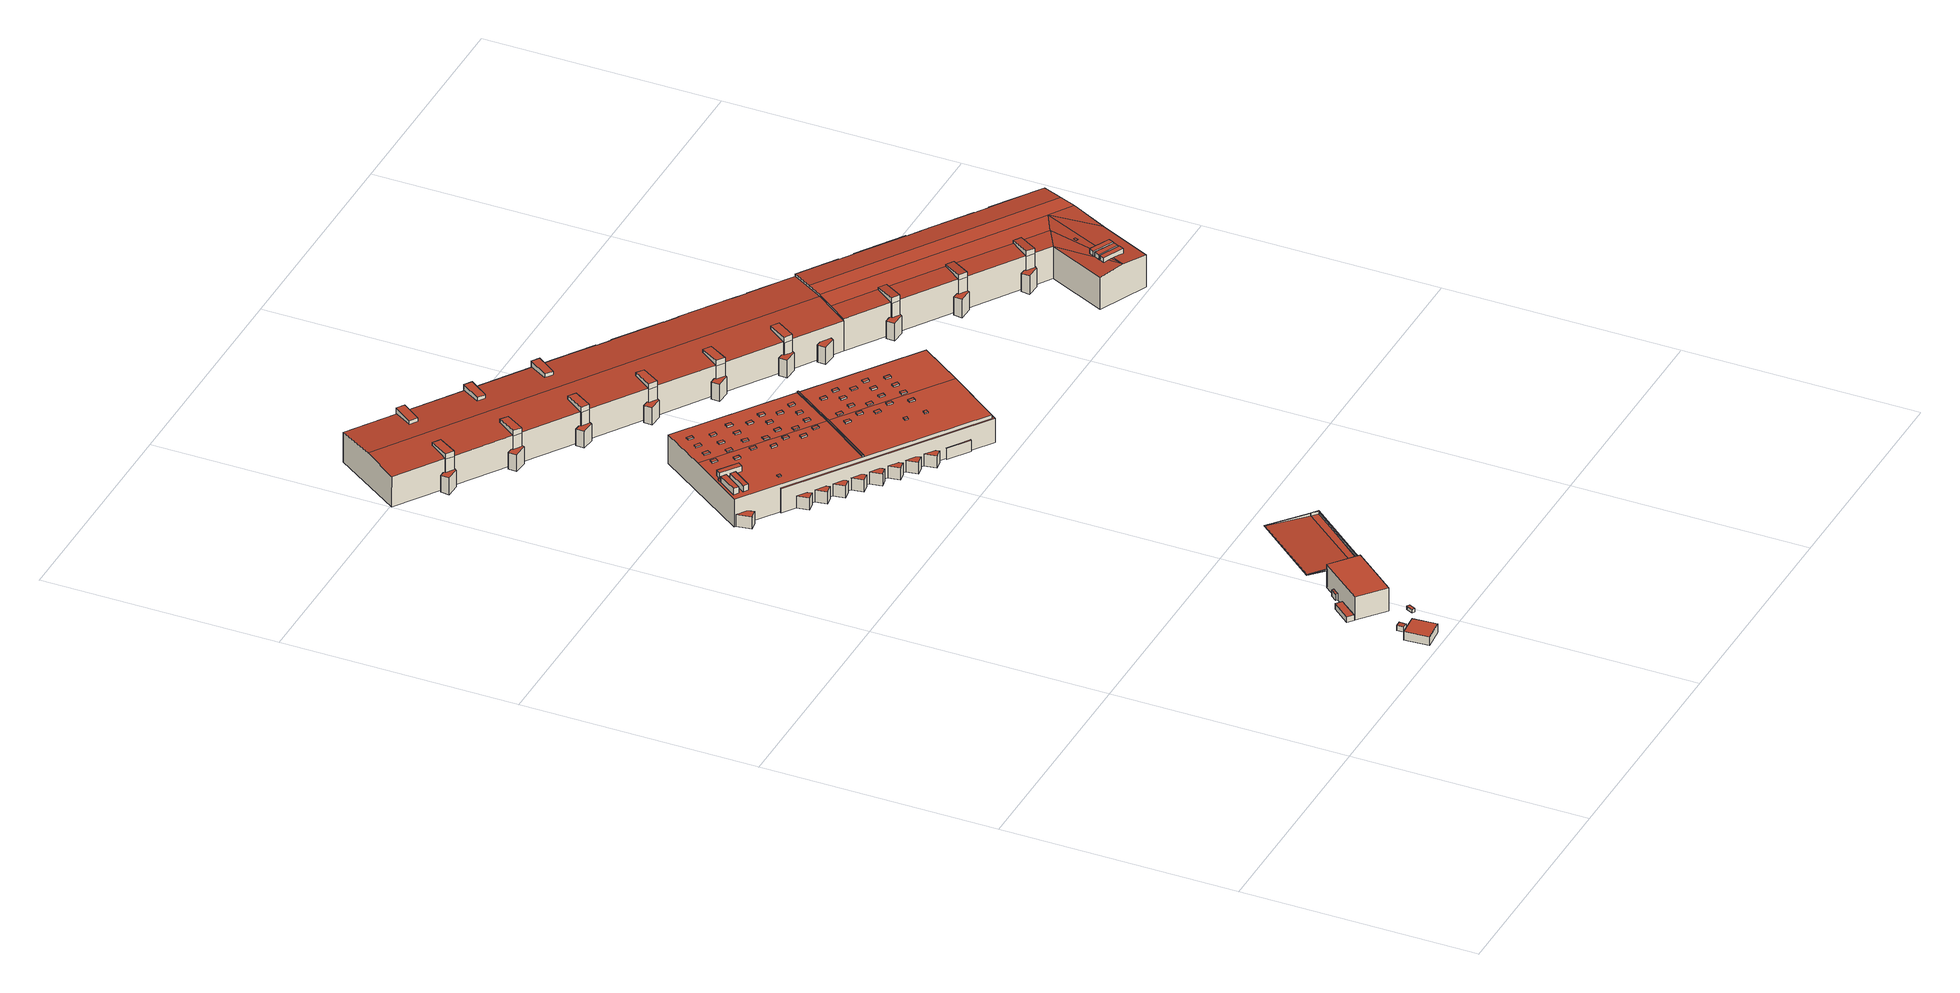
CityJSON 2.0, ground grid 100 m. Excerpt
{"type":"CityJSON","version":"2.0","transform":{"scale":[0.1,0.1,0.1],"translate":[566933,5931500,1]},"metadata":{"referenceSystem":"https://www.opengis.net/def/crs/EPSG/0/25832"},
"CityObjects":{
"building1":{"type":"Building","attributes":{"Grundfläche 2D":"96.240736","Grundhöhe NN":"7.391"},"geometry":[{"type":"Solid","lod":"3","boundaries":[[[[0,1,2,3]],[[4,5,3,2]],[[5,6,0,3]],[[6,7,1,0]],[[7,4,2,1]],[[7,6,5,4]]]],"semantics":{"surfaces":[{"type":"RoofSurface"},{"type":"WallSurface"},{"type":"GroundSurface"}],"values":[[0,1,1,1,1,2]]}}]},
"building2":{"type":"Building","attributes":{"Grundfläche 2D":"7.762665","Grundhöhe NN":"7.514"},"geometry":[{"type":"Solid","lod":"3","boundaries":[[[[8,9,10,11,12,13]],[[14,15,11,10]],[[15,16,12,11]],[[16,17,13,12]],[[17,18,8,13]],[[18,19,9,8]],[[19,14,10,9]],[[15,14,19,18,17,16]]]],"semantics":{"surfaces":[{"type":"RoofSurface"},{"type":"WallSurface"},{"type":"GroundSurface"}],"values":[[0,1,1,1,1,1,1,2]]}}]},
"building3":{"type":"Building","attributes":{"Grundfläche 2D":"30.124566","Grundhöhe NN":"7.376"},"geometry":[{"type":"Solid","lod":"3","boundaries":[[[[20,21,22,23]],[[24,25,23,22]],[[25,26,20,23]],[[26,27,21,20]],[[27,24,22,21]],[[27,26,25,24]]]],"semantics":{"surfaces":[{"type":"RoofSurface"},{"type":"WallSurface"},{"type":"GroundSurface"}],"values":[[0,1,1,1,1,2]]}}]},
"building4":{"type":"Building","attributes":{"Grundfläche 2D":"4.370050","Grundhöhe NN":"7.799"},"geometry":[{"type":"Solid","lod":"3","boundaries":[[[[28,29,30,31]],[[32,33,31,30]],[[33,34,28,31]],[[34,35,29,28]],[[35,32,30,29]],[[35,34,33,32]]]],"semantics":{"surfaces":[{"type":"RoofSurface"},{"type":"WallSurface"},{"type":"GroundSurface"}],"values":[[0,1,1,1,1,2]]}}]},
"building5":{"type":"Building","attributes":{"Grundfläche 2D":"348.920248","Grundhöhe NN":"7.376"},"geometry":[{"type":"Solid","lod":"3","boundaries":[[[[36,37,38,39]],[[40,41,42,43]],[[44,45,46,47]],[[39,38,48,49]],[[46,50,51,36,39,49,52,47]],[[37,36,51,53]],[[42,54,48,38,37,53,55,43]],[[40,43,55,56]],[[41,40,56,57]],[[42,41,57,54]],[[44,47,52,58]],[[45,44,58,59]],[[46,45,59,50]],[[58,52,49,48,54,57,56,55,53,51,50,59]]]],"semantics":{"surfaces":[{"type":"RoofSurface"},{"type":"WallSurface"},{"type":"GroundSurface"}],"values":[[0,0,0,1,1,1,1,1,1,1,1,1,1,2]]}}]},
"building6":{"type":"Building","attributes":{"Grundfläche 2D":"852.285085","Grundhöhe NN":"14.245"},"children":["building6-1"],"geometry":[{"type":"Solid","lod":"3","boundaries":[[[[60,61,62,63,64,65,66,67,68,69,70,71,72,73]],[[74,75,76,77,78,79,69]],[[80,81,82,79,78,83]],[[80,83,84]],[[85,84,83]],[[86,84,85]],[[87,88,66,65]],[[66,88,89,68,67]],[[79,70,69]],[[71,70,79,82]],[[72,71,82,81]],[[81,80,73,72]],[[80,84,60,73]],[[84,86,61,60]],[[85,83,62,61,86]],[[63,62,83,90]],[[90,91,64,63]],[[91,87,65,64]],[[92,75,74,69,68,93,94]],[[76,75,92,95]],[[77,76,95,96]],[[97,98,90,83,78,77,96,99]],[[91,90,98,100]],[[87,91,100,101]],[[88,87,101,102]],[[103,93,68,89,88,102]],[[96,95,92,94,93,103,99]],[[97,99,103,102]],[[100,98,97,102,101]]]],"semantics":{"surfaces":[{"type":"RoofSurface"},{"type":"WallSurface"},{"type":"GroundSurface"}],"values":[[0,0,0,0,0,0,1,1,1,1,1,1,1,1,1,1,1,1,1,1,1,1,1,1,1,1,2,2,2]]}}]},
"building6-1":{"type":"BuildingInstallation","parents":["building6"],"geometry":[{"type":"MultiSurface","lod":"3","boundaries":[[[75,104,105,74]],[[105,77,74]],[[75,76,104]],[[105,104,76,77]]],"semantics":{"surfaces":[{"type":"RoofSurface"},{"type":"WallSurface"}],"values":[0,1,1,1]}}]},
"building7":{"type":"Building","attributes":{"Grundfläche 2D":"18.904250","Grundhöhe NN":"5.464"},"geometry":[{"type":"Solid","lod":"3","boundaries":[[[[106,107,108,109]],[[110,111,109,108]],[[111,112,106,109]],[[112,113,107,106]],[[113,110,108,107]],[[113,112,111,110]]]],"semantics":{"surfaces":[{"type":"RoofSurface"},{"type":"WallSurface"},{"type":"GroundSurface"}],"values":[[0,1,1,1,1,2]]}}]},
"building8":{"type":"Building","attributes":{"Grundfläche 2D":"5880.652072","Grundhöhe NN":"5.464"},"children":["building8-1","building8-2","building8-3","building8-4","building8-5","building8-6","building8-7","building8-8","building8-9","building8-10","building8-11","building8-12","building8-13","building8-14","building8-15","building8-16","building8-17","building8-18","building8-19","building8-20","building8-21","building8-22","building8-23","building8-24","building8-25","building8-26","building8-27","building8-28","building8-29","building8-30","building8-31","building8-32","building8-33","building8-34","building8-35","building8-36","building8-37","building8-38","building8-39","building8-40","building8-41","building8-42","building8-43","building8-44","building8-45","building8-46","building8-47","building8-48"],"geometry":[{"type":"Solid","lod":"3","boundaries":[[[[114,115,116,117]],[[118,119,120,114,117,121]],[[122,123,124,125]],[[126,127,128,129]],[[130,131,132,133,134,135,136,137]],[[131,138,139,136,135,140,141,132],[142,143,144,145],[146,147,148,149],[150,151,152,153]],[[154,155,156,157]],[[158,159,160,161,162,163]],[[164,165,166,167]],[[168,169,170,171]],[[172,173,174,175]],[[176,177,178,179]],[[180,181,182,183]],[[184,185,186,187]],[[188,189,190,191]],[[192,193,194,195]],[[196,197,198,199]],[[200,201,202,203]],[[204,205,206,207]],[[208,209,210,211]],[[212,213,214,215]],[[216,217,218,219]],[[117,116,133,132,141,118,121]],[[141,140,119,118]],[[134,115,114,120,119,140,135]],[[134,133,116,115]],[[125,124,153,152]],[[152,151,122,125]],[[123,122,151,150]],[[150,153,124,123]],[[149,148,129,128]],[[126,129,148,147]],[[127,126,147,146]],[[146,149,128,127]],[[157,156,144,143]],[[154,157,143,142]],[[155,154,142,145]],[[156,155,145,144]],[[161,160,220,221]],[[222,177,176,223,224,205,204,225,226,197,196,227,228,201,200,229,230,214,213,231,232,166,165,233,234,190,189,235,236,210,209,237,238,170,169,239,240,162,161,221]],[[174,173,241,242,186,185,243,244,182,181,245,246,218,217,247,248,163,162,240,249]],[[158,163,248,250]],[[167,166,232,251]],[[164,167,251,252]],[[165,164,252,233]],[[253,171,170,238]],[[168,171,253,254]],[[169,168,254,239]],[[175,174,249,255]],[[172,175,255,256]],[[173,172,256,241]],[[179,178,257,258]],[[176,179,258,223]],[[178,177,222,257]],[[183,182,244,259]],[[180,183,259,260]],[[181,180,260,245]],[[261,187,186,242]],[[184,187,261,262]],[[262,243,185,184]],[[234,263,191,190]],[[188,191,263,264]],[[189,188,264,235]],[[195,194,265,266]],[[193,192,267,268]],[[194,193,268,265]],[[199,198,269,270]],[[196,199,270,227]],[[198,197,226,269]],[[203,202,271,272]],[[200,203,272,229]],[[228,271,202,201]],[[207,206,273,274]],[[274,225,204,207]],[[224,273,206,205]],[[275,211,210,236]],[[208,211,275,276]],[[209,208,276,237]],[[138,131,130,277,278]],[[192,195,266,220,160,159,139,138,278,267]],[[279,137,136,139,159,158,250]],[[130,137,279,277]],[[280,215,214,230]],[[212,215,280,281]],[[281,231,213,212]],[[246,282,219,218]],[[216,219,282,283]],[[217,216,283,247]],[[245,260,259,244,243,262,261,242,241,256,255,249,240,239,254,253,238,237,276,275,236,235,264,263,234,233,252,251,232,231,281,280,230,229,272,271,228,227,270,269,226,225,274,273,224,223,258,257,222,221,220,266,265,268,267,278,277,279,250,248,247,283,282,246]]]],"semantics":{"surfaces":[{"type":"RoofSurface"},{"type":"WallSurface"},{"type":"GroundSurface"}],"values":[[0,0,0,0,0,0,0,0,0,0,0,0,0,0,0,0,0,0,0,0,0,0,1,1,1,1,1,1,1,1,1,1,1,1,1,1,1,1,1,1,1,1,1,1,1,1,1,1,1,1,1,1,1,1,1,1,1,1,1,1,1,1,1,1,1,1,1,1,1,1,1,1,1,1,1,1,1,1,1,1,1,1,1,1,1,1,1,1,2]]}}]},
"building8-1":{"type":"BuildingInstallation","parents":["building8"],"geometry":[{"type":"MultiSurface","lod":"3","boundaries":[[[284,285,286,287]],[[287,286,288,289]],[[284,287,289,290]],[[285,284,290,291]],[[286,285,291,288]]],"semantics":{"surfaces":[{"type":"RoofSurface"},{"type":"WallSurface"}],"values":[0,1,1,1,1]}}]},
"building8-2":{"type":"BuildingInstallation","parents":["building8"],"geometry":[{"type":"MultiSurface","lod":"3","boundaries":[[[292,293,294,295]],[[296,297,295,294]],[[297,298,292,295]],[[293,292,298,299]],[[294,293,299,296]]],"semantics":{"surfaces":[{"type":"RoofSurface"},{"type":"WallSurface"}],"values":[0,1,1,1,1]}}]},
"building8-3":{"type":"BuildingInstallation","parents":["building8"],"geometry":[{"type":"MultiSurface","lod":"3","boundaries":[[[300,301,302,303]],[[303,302,304,305]],[[300,303,305,306]],[[301,300,306,307]],[[302,301,307,304]]],"semantics":{"surfaces":[{"type":"RoofSurface"},{"type":"WallSurface"}],"values":[0,1,1,1,1]}}]},
"building8-4":{"type":"BuildingInstallation","parents":["building8"],"geometry":[{"type":"MultiSurface","lod":"3","boundaries":[[[308,309,310,311]],[[312,313,311,310]],[[308,311,313,314]],[[314,315,309,308]],[[310,309,315,312]]],"semantics":{"surfaces":[{"type":"RoofSurface"},{"type":"WallSurface"}],"values":[0,1,1,1,1]}}]},
"building8-5":{"type":"BuildingInstallation","parents":["building8"],"geometry":[{"type":"MultiSurface","lod":"3","boundaries":[[[316,317,318,319]],[[319,318,320,321]],[[316,319,321,322]],[[317,316,322,323]],[[318,317,323,320]]],"semantics":{"surfaces":[{"type":"RoofSurface"},{"type":"WallSurface"}],"values":[0,1,1,1,1]}}]},
"building8-6":{"type":"BuildingInstallation","parents":["building8"],"geometry":[{"type":"MultiSurface","lod":"3","boundaries":[[[324,325,326,327]],[[327,326,328,329]],[[324,327,329,330]],[[325,324,330,331]],[[326,325,331,328]]],"semantics":{"surfaces":[{"type":"RoofSurface"},{"type":"WallSurface"}],"values":[0,1,1,1,1]}}]},
"building8-7":{"type":"BuildingInstallation","parents":["building8"],"geometry":[{"type":"MultiSurface","lod":"3","boundaries":[[[332,333,334,335]],[[335,334,336,337]],[[332,335,337,338]],[[333,332,338,339]],[[334,333,339,336]]],"semantics":{"surfaces":[{"type":"RoofSurface"},{"type":"WallSurface"}],"values":[0,1,1,1,1]}}]},
"building8-8":{"type":"BuildingInstallation","parents":["building8"],"geometry":[{"type":"MultiSurface","lod":"3","boundaries":[[[340,341,342,343]],[[343,342,344,345]],[[340,343,345,346]],[[341,340,346,347]],[[342,341,347,344]]],"semantics":{"surfaces":[{"type":"RoofSurface"},{"type":"WallSurface"}],"values":[0,1,1,1,1]}}]},
"building8-9":{"type":"BuildingInstallation","parents":["building8"],"geometry":[{"type":"MultiSurface","lod":"3","boundaries":[[[348,349,350,351]],[[351,350,352,353]],[[348,351,353,354]],[[349,348,354,355]],[[350,349,355,352]]],"semantics":{"surfaces":[{"type":"RoofSurface"},{"type":"WallSurface"}],"values":[0,1,1,1,1]}}]},
"building8-10":{"type":"BuildingInstallation","parents":["building8"],"geometry":[{"type":"MultiSurface","lod":"3","boundaries":[[[356,357,358,359]],[[359,358,360,361]],[[361,362,356,359]],[[357,356,362,363]],[[363,360,358,357]]],"semantics":{"surfaces":[{"type":"RoofSurface"},{"type":"WallSurface"}],"values":[0,1,1,1,1]}}]},
"building8-11":{"type":"BuildingInstallation","parents":["building8"],"geometry":[{"type":"MultiSurface","lod":"3","boundaries":[[[364,365,366,367]],[[367,366,368,369]],[[364,367,369,370]],[[365,364,370,371]],[[366,365,371,368]]],"semantics":{"surfaces":[{"type":"RoofSurface"},{"type":"WallSurface"}],"values":[0,1,1,1,1]}}]},
"building8-12":{"type":"BuildingInstallation","parents":["building8"],"geometry":[{"type":"MultiSurface","lod":"3","boundaries":[[[372,373,374,375]],[[375,374,376,377]],[[372,375,377,378]],[[373,372,378,379]],[[374,373,379,376]]],"semantics":{"surfaces":[{"type":"RoofSurface"},{"type":"WallSurface"}],"values":[0,1,1,1,1]}}]},
"building8-13":{"type":"BuildingInstallation","parents":["building8"],"geometry":[{"type":"MultiSurface","lod":"3","boundaries":[[[380,381,382,383]],[[384,385,383,382]],[[383,385,386,380]],[[386,387,381,380]],[[382,381,387,384]]],"semantics":{"surfaces":[{"type":"RoofSurface"},{"type":"WallSurface"}],"values":[0,1,1,1,1]}}]},
"building8-14":{"type":"BuildingInstallation","parents":["building8"],"geometry":[{"type":"MultiSurface","lod":"3","boundaries":[[[388,389,390,391]],[[391,390,392,393]],[[388,391,393,394]],[[389,388,394,395]],[[390,389,395,392]]],"semantics":{"surfaces":[{"type":"RoofSurface"},{"type":"WallSurface"}],"values":[0,1,1,1,1]}}]},
"building8-15":{"type":"BuildingInstallation","parents":["building8"],"geometry":[{"type":"MultiSurface","lod":"3","boundaries":[[[396,397,398,399]],[[399,398,400,401]],[[396,399,401,402]],[[397,396,402,403]],[[398,397,403,400]]],"semantics":{"surfaces":[{"type":"RoofSurface"},{"type":"WallSurface"}],"values":[0,1,1,1,1]}}]},
"building8-16":{"type":"BuildingInstallation","parents":["building8"],"geometry":[{"type":"MultiSurface","lod":"3","boundaries":[[[404,405,406,407]],[[407,406,408,409]],[[404,407,409,410]],[[405,404,410,411]],[[406,405,411,408]]],"semantics":{"surfaces":[{"type":"RoofSurface"},{"type":"WallSurface"}],"values":[0,1,1,1,1]}}]},
"building8-17":{"type":"BuildingInstallation","parents":["building8"],"geometry":[{"type":"MultiSurface","lod":"3","boundaries":[[[412,413,414,415]],[[415,414,416,417]],[[412,415,417,418]],[[413,412,418,419]],[[414,413,419,416]]],"semantics":{"surfaces":[{"type":"RoofSurface"},{"type":"WallSurface"}],"values":[0,1,1,1,1]}}]},
"building8-18":{"type":"BuildingInstallation","parents":["building8"],"geometry":[{"type":"MultiSurface","lod":"3","boundaries":[[[420,421,422,423]],[[423,422,424,425]],[[420,423,425,426]],[[421,420,426,427]],[[422,421,427,424]]],"semantics":{"surfaces":[{"type":"RoofSurface"},{"type":"WallSurface"}],"values":[0,1,1,1,1]}}]},
"building8-19":{"type":"BuildingInstallation","parents":["building8"],"geometry":[{"type":"MultiSurface","lod":"3","boundaries":[[[428,429,430,431]],[[431,430,432,433]],[[428,431,433,434]],[[429,428,434,435]],[[430,429,435,432]]],"semantics":{"surfaces":[{"type":"RoofSurface"},{"type":"WallSurface"}],"values":[0,1,1,1,1]}}]},
"building8-20":{"type":"BuildingInstallation","parents":["building8"],"geometry":[{"type":"MultiSurface","lod":"3","boundaries":[[[436,437,438,439]],[[439,438,440,441]],[[436,439,441,442]],[[437,436,442,443]],[[438,437,443,440]]],"semantics":{"surfaces":[{"type":"RoofSurface"},{"type":"WallSurface"}],"values":[0,1,1,1,1]}}]},
"building8-21":{"type":"BuildingInstallation","parents":["building8"],"geometry":[{"type":"MultiSurface","lod":"3","boundaries":[[[444,445,446,447]],[[447,446,448,449]],[[444,447,449,450]],[[445,444,450,451]],[[446,445,451,448]]],"semantics":{"surfaces":[{"type":"RoofSurface"},{"type":"WallSurface"}],"values":[0,1,1,1,1]}}]},
"building8-22":{"type":"BuildingInstallation","parents":["building8"],"geometry":[{"type":"MultiSurface","lod":"3","boundaries":[[[452,453,454,455]],[[455,454,456,457]],[[452,455,457,458]],[[453,452,458,459]],[[454,453,459,456]]],"semantics":{"surfaces":[{"type":"RoofSurface"},{"type":"WallSurface"}],"values":[0,1,1,1,1]}}]},
"building8-23":{"type":"BuildingInstallation","parents":["building8"],"geometry":[{"type":"MultiSurface","lod":"3","boundaries":[[[460,461,462,463]],[[463,462,464,465]],[[460,463,465,466]],[[461,460,466,467]],[[462,461,467,464]]],"semantics":{"surfaces":[{"type":"RoofSurface"},{"type":"WallSurface"}],"values":[0,1,1,1,1]}}]},
"building8-24":{"type":"BuildingInstallation","parents":["building8"],"geometry":[{"type":"MultiSurface","lod":"3","boundaries":[[[468,469,470,471]],[[471,470,472,473]],[[468,471,473,474]],[[469,468,474,475]],[[470,469,475,472]]],"semantics":{"surfaces":[{"type":"RoofSurface"},{"type":"WallSurface"}],"values":[0,1,1,1,1]}}]},
"building8-25":{"type":"BuildingInstallation","parents":["building8"],"geometry":[{"type":"MultiSurface","lod":"3","boundaries":[[[476,477,478,479]],[[479,478,480,481]],[[476,479,481,482]],[[477,476,482,483]],[[478,477,483,480]]],"semantics":{"surfaces":[{"type":"RoofSurface"},{"type":"WallSurface"}],"values":[0,1,1,1,1]}}]},
"building8-26":{"type":"BuildingInstallation","parents":["building8"],"geometry":[{"type":"MultiSurface","lod":"3","boundaries":[[[484,485,486,487]],[[488,489,487,486]],[[484,487,489,490]],[[490,491,485,484]],[[486,485,491,488]]],"semantics":{"surfaces":[{"type":"RoofSurface"},{"type":"WallSurface"}],"values":[0,1,1,1,1]}}]},
"building8-27":{"type":"BuildingInstallation","parents":["building8"],"geometry":[{"type":"MultiSurface","lod":"3","boundaries":[[[492,493,494,495]],[[495,494,496,497]],[[492,495,497,498]],[[493,492,498,499]],[[494,493,499,496]]],"semantics":{"surfaces":[{"type":"RoofSurface"},{"type":"WallSurface"}],"values":[0,1,1,1,1]}}]},
"building8-28":{"type":"BuildingInstallation","parents":["building8"],"geometry":[{"type":"MultiSurface","lod":"3","boundaries":[[[500,501,502,503]],[[503,502,504,505]],[[500,503,505,506]],[[501,500,506,507]],[[502,501,507,504]]],"semantics":{"surfaces":[{"type":"RoofSurface"},{"type":"WallSurface"}],"values":[0,1,1,1,1]}}]},
"building8-29":{"type":"BuildingInstallation","parents":["building8"],"geometry":[{"type":"MultiSurface","lod":"3","boundaries":[[[508,509,510,511]],[[511,510,512,513]],[[508,511,513,514]],[[509,508,514,515]],[[510,509,515,512]]],"semantics":{"surfaces":[{"type":"RoofSurface"},{"type":"WallSurface"}],"values":[0,1,1,1,1]}}]},
"building8-30":{"type":"BuildingInstallation","parents":["building8"],"geometry":[{"type":"MultiSurface","lod":"3","boundaries":[[[516,517,518,519]],[[519,518,520,521]],[[516,519,521,522]],[[517,516,522,523]],[[518,517,523,520]]],"semantics":{"surfaces":[{"type":"RoofSurface"},{"type":"WallSurface"}],"values":[0,1,1,1,1]}}]},
"building8-31":{"type":"BuildingInstallation","parents":["building8"],"geometry":[{"type":"MultiSurface","lod":"3","boundaries":[[[524,525,526,527]],[[527,526,528,529]],[[524,527,529,530]],[[525,524,530,531]],[[526,525,531,528]]],"semantics":{"surfaces":[{"type":"RoofSurface"},{"type":"WallSurface"}],"values":[0,1,1,1,1]}}]},
"building8-32":{"type":"BuildingInstallation","parents":["building8"],"geometry":[{"type":"MultiSurface","lod":"3","boundaries":[[[532,533,534,535]],[[535,534,536,537]],[[532,535,537,538]],[[533,532,538,539]],[[534,533,539,536]]],"semantics":{"surfaces":[{"type":"RoofSurface"},{"type":"WallSurface"}],"values":[0,1,1,1,1]}}]},
"building8-33":{"type":"BuildingInstallation","parents":["building8"],"geometry":[{"type":"MultiSurface","lod":"3","boundaries":[[[540,541,542,543]],[[543,542,544,545]],[[540,543,545,546]],[[541,540,546,547]],[[542,541,547,544]]],"semantics":{"surfaces":[{"type":"RoofSurface"},{"type":"WallSurface"}],"values":[0,1,1,1,1]}}]},
"building8-34":{"type":"BuildingInstallation","parents":["building8"],"geometry":[{"type":"MultiSurface","lod":"3","boundaries":[[[548,549,550,551]],[[552,553,551,550]],[[548,551,553,554]],[[554,555,549,548]],[[550,549,555,552]]],"semantics":{"surfaces":[{"type":"RoofSurface"},{"type":"WallSurface"}],"values":[0,1,1,1,1]}}]},
"building8-35":{"type":"BuildingInstallation","parents":["building8"],"geometry":[{"type":"MultiSurface","lod":"3","boundaries":[[[556,557,558,559]],[[559,558,560,561]],[[556,559,561,562]],[[557,556,562,563]],[[558,557,563,560]]],"semantics":{"surfaces":[{"type":"RoofSurface"},{"type":"WallSurface"}],"values":[0,1,1,1,1]}}]},
"building8-36":{"type":"BuildingInstallation","parents":["building8"],"geometry":[{"type":"MultiSurface","lod":"3","boundaries":[[[564,565,566,567]],[[567,566,568,569]],[[564,567,569,570]],[[565,564,570,571]],[[566,565,571,568]]],"semantics":{"surfaces":[{"type":"RoofSurface"},{"type":"WallSurface"}],"values":[0,1,1,1,1]}}]},
"building8-37":{"type":"BuildingInstallation","parents":["building8"],"geometry":[{"type":"MultiSurface","lod":"3","boundaries":[[[572,573,574,575]],[[575,574,576,577]],[[572,575,577,578]],[[573,572,578,579]],[[574,573,579,576]]],"semantics":{"surfaces":[{"type":"RoofSurface"},{"type":"WallSurface"}],"values":[0,1,1,1,1]}}]},
"building8-38":{"type":"BuildingInstallation","parents":["building8"],"geometry":[{"type":"MultiSurface","lod":"3","boundaries":[[[580,581,582,583]],[[583,582,584,585]],[[580,583,585,586]],[[581,580,586,587]],[[582,581,587,584]]],"semantics":{"surfaces":[{"type":"RoofSurface"},{"type":"WallSurface"}],"values":[0,1,1,1,1]}}]},
"building8-39":{"type":"BuildingInstallation","parents":["building8"],"geometry":[{"type":"MultiSurface","lod":"3","boundaries":[[[588,589,590,591]],[[591,590,592,593]],[[588,591,593,594]],[[589,588,594,595]],[[590,589,595,592]]],"semantics":{"surfaces":[{"type":"RoofSurface"},{"type":"WallSurface"}],"values":[0,1,1,1,1]}}]},
"building8-40":{"type":"BuildingInstallation","parents":["building8"],"geometry":[{"type":"MultiSurface","lod":"3","boundaries":[[[596,597,598,599]],[[599,598,600,601]],[[596,599,601,602]],[[597,596,602,603]],[[598,597,603,600]]],"semantics":{"surfaces":[{"type":"RoofSurface"},{"type":"WallSurface"}],"values":[0,1,1,1,1]}}]},
"building8-41":{"type":"BuildingInstallation","parents":["building8"],"geometry":[{"type":"MultiSurface","lod":"3","boundaries":[[[604,605,606,607]],[[607,606,608,609]],[[604,607,609,610]],[[605,604,610,611]],[[606,605,611,608]]],"semantics":{"surfaces":[{"type":"RoofSurface"},{"type":"WallSurface"}],"values":[0,1,1,1,1]}}]},
"building8-42":{"type":"BuildingInstallation","parents":["building8"],"geometry":[{"type":"MultiSurface","lod":"3","boundaries":[[[612,613,614,615]],[[615,614,616,617]],[[612,615,617,618]],[[613,612,618,619]],[[614,613,619,616]]],"semantics":{"surfaces":[{"type":"RoofSurface"},{"type":"WallSurface"}],"values":[0,1,1,1,1]}}]},
"building8-43":{"type":"BuildingInstallation","parents":["building8"],"geometry":[{"type":"MultiSurface","lod":"3","boundaries":[[[620,621,622,623]],[[623,622,624,625]],[[620,623,625,626]],[[621,620,626,627]],[[622,621,627,624]]],"semantics":{"surfaces":[{"type":"RoofSurface"},{"type":"WallSurface"}],"values":[0,1,1,1,1]}}]},
"building8-44":{"type":"BuildingInstallation","parents":["building8"],"geometry":[{"type":"MultiSurface","lod":"3","boundaries":[[[628,629,630,631]],[[631,630,632,633]],[[628,631,633,634]],[[629,628,634,635]],[[630,629,635,632]]],"semantics":{"surfaces":[{"type":"RoofSurface"},{"type":"WallSurface"}],"values":[0,1,1,1,1]}}]},
"building8-45":{"type":"BuildingInstallation","parents":["building8"],"geometry":[{"type":"MultiSurface","lod":"3","boundaries":[[[636,637,638,639]],[[639,638,640,641]],[[636,639,641,642]],[[637,636,642,643]],[[638,637,643,640]]],"semantics":{"surfaces":[{"type":"RoofSurface"},{"type":"WallSurface"}],"values":[0,1,1,1,1]}}]},
"building8-46":{"type":"BuildingInstallation","parents":["building8"],"geometry":[{"type":"MultiSurface","lod":"3","boundaries":[[[644,645,646,647]],[[647,646,648,649]],[[644,647,649,650]],[[645,644,650,651]],[[646,645,651,648]]],"semantics":{"surfaces":[{"type":"RoofSurface"},{"type":"WallSurface"}],"values":[0,1,1,1,1]}}]},
"building8-47":{"type":"BuildingInstallation","parents":["building8"],"geometry":[{"type":"MultiSurface","lod":"3","boundaries":[[[652,653,654,655]],[[655,654,656,657]],[[652,655,657,658]],[[653,652,658,659]],[[654,653,659,656]]],"semantics":{"surfaces":[{"type":"RoofSurface"},{"type":"WallSurface"}],"values":[0,1,1,1,1]}}]},
"building8-48":{"type":"BuildingInstallation","parents":["building8"],"geometry":[{"type":"MultiSurface","lod":"3","boundaries":[[[660,661,662,663]],[[663,662,664,665]],[[660,663,665,666]],[[661,660,666,667]],[[662,661,667,664]]],"semantics":{"surfaces":[{"type":"RoofSurface"},{"type":"WallSurface"}],"values":[0,1,1,1,1]}}]},
"building9":{"type":"Building","attributes":{"Grundfläche 2D":"11851.108568","Grundhöhe NN":"1.999"},"children":["building9-1","building9-2"],"geometry":[{"type":"MultiSurface","lod":"3","boundaries":[[[668,669,670,671]],[[672,673,674,675]],[[676,677,678,679,680,681,682]],[[683,684,685,686]],[[687,688,689,690,691,692]],[[693,694,695,696]],[[697,698,699,700]],[[701,702,703,704,705]],[[706,707,708,709]],[[710,711,712,713]],[[714,715,716,717,718,719]],[[720,721,722,723]],[[724,725,726,727,728]],[[729,730,731,732]],[[733,734,735,736]],[[737,738,739,740,741,742,743,744,745,746,747,748,749,750,751,752,753,754,755,756,757,758,759,760,761,762,763,764,765,766]],[[767,768,769,770,771,772,773,774,775,776,777,778,779,780,781,782,783,784,785,786,787,788,789,790,791,740,739,792,793]],[[794,793,792]],[[767,795,796,768]],[[769,797,798,770]],[[799,772,771]],[[800,801,802,803,804,805,806,807]],[[808,809,810,811,812,813,814]],[[815,816,817,818,819]],[[820,821,822,823,824]],[[817,825,826,827,828,829,830,831,832,833]],[[826,834,827]],[[830,835,836,831]],[[837,838,839,840,818,817,833,841]],[[826,842,843,844,845,846,847,848,849,850,851,852,853,854,855,856,857,858,859,860]],[[826,860,834]],[[844,818,840,845]],[[841,849,848,837]],[[835,855,854,836]],[[861,844,843]],[[861,862,863,864,844]],[[865,866,867,868,869,863,862,870,871,872]],[[873,871,870]],[[872,874,875,865]],[[866,876,877,867]],[[878,869,868]],[[879,800,807,880,881,812,811,882,883,819,818,844,864,820,824]],[[884,885,886,887,888,889,890,891,892]],[[893,894,895,896,897,898,899,900,901]],[[902,903,904,905,906,907,908,909,910]],[[911,912,913,914,915,916,917,918,919]],[[920,921,922,923,924,925,926,927,928]],[[929,930,931,932,933,934,935,936,937]],[[938,939,940,941,942]],[[943,944,945,946,947,948,949,950,951]],[[952,953,954,955,956,957,958,959,960]],[[961,962,963,964,965,966,967,968,969]],[[970,971,668,671]],[[971,763,762,669,668]],[[670,669,762,761]],[[760,970,671,670,761]],[[972,973,672,675]],[[752,673,672,973,753]],[[752,751,674,673]],[[750,972,675,674,751]],[[974,786,785,784,679,678,677]],[[680,679,784,782]],[[682,681,680,782,781,780,779,975,676]],[[975,974,677,676]],[[976,790,789,684,683]],[[685,684,789,788]],[[787,977,686,685,788]],[[977,976,683,686]],[[978,979,692,691]],[[748,688,687,692,979,749]],[[748,747,689,688]],[[747,746,978,691,690,689]],[[980,981,693,696]],[[759,757,694,693,981]],[[757,756,695,694]],[[754,980,696,695,756]],[[982,983,697,700]],[[983,737,766,698,697]],[[699,698,766,765]],[[764,982,700,699,765]],[[984,985,701,705]],[[985,745,744,703,702,701]],[[704,703,744,743]],[[742,984,705,704,743]],[[706,986,778,777,776,775,707]],[[775,774,708,707]],[[772,987,709,708,774,773]],[[987,986,706,709]],[[988,989,710,713]],[[711,710,989,816,815,819,883]],[[883,882,712,711]],[[713,712,882,811,810,809,808,988]],[[990,991,714,719]],[[991,814,813,812,881,716,715,714]],[[881,880,717,716]],[[717,880,807,806,805,990,719,718]],[[721,720,828,827,834,860,859,858]],[[858,857,722,721]],[[855,835,830,829,723,722,857,856]],[[829,828,720,723]],[[992,993,727,726]],[[802,800,728,727,993]],[[800,879,724,728]],[[879,824,822,992,726,725,724]],[[850,729,732,852,851]],[[850,849,841,833,730,729]],[[833,832,731,730]],[[732,731,832,831,836,854,853,852]],[[848,847,734,733,838,837]],[[847,846,735,734]],[[846,845,840,839,736,735]],[[839,838,733,736]],[[888,887,994,995]],[[885,884,996,997]],[[886,885,997,998]],[[887,886,998,994]],[[896,895,999,1000]],[[897,896,1000,1001]],[[894,893,1002,1003]],[[895,894,1003,999]],[[905,904,1004,1005]],[[906,905,1005,1006]],[[903,902,1007,1008]],[[904,903,1008,1004]],[[914,913,1009,1010]],[[915,914,1010,1011]],[[912,911,1012,1013]],[[913,912,1013,1009]],[[924,923,1014,1015]],[[921,920,1016,1017]],[[922,921,1017,1018]],[[923,922,1018,1014]],[[932,931,1019,1020]],[[933,932,1020,1021]],[[930,929,1022,1023]],[[931,930,1023,1019]],[[942,941,1024,1025]],[[938,942,1025,1026]],[[940,939,1027,1028]],[[941,940,1028,1024]],[[742,951,950,984]],[[984,950,949,985]],[[985,949,948,745]],[[1029,1030,961,969,746,745,948,947]],[[746,969,968,978]],[[978,968,967,979]],[[979,967,966,749]],[[1031,1032,956,955,750,749,966,965]],[[750,955,954,972]],[[972,954,953,973]],[[973,953,952,753]],[[1033,1007,902,910,754,753,952,960]],[[754,910,909,980]],[[980,909,908,981]],[[981,908,907,759]],[[1006,1012,911,919,760,759,907,906]],[[760,919,918,970]],[[970,918,917,971]],[[971,917,916,763]],[[1011,1002,893,901,764,763,916,915]],[[764,901,900,982]],[[982,900,899,983]],[[983,899,898,737]],[[1001,1027,939,938,1026,1034,738,737,898,897]],[[794,792,1035,1036]],[[793,794,1036,1037]],[[767,793,1037,1038]],[[795,767,1038,1039]],[[796,795,1039,1040]],[[768,796,1040,1041]],[[769,768,1041,1042]],[[797,769,1042,1043]],[[798,797,1043,1044]],[[770,798,1044,1045]],[[771,770,1045,1046]],[[799,771,1046,1047]],[[772,799,1047,1048]],[[987,772,1048,1049]],[[986,987,1049,1050]],[[778,986,1050,1051]],[[779,778,1051,1052]],[[975,779,1052,1053]],[[974,975,1053,1054]],[[786,974,1054,1055]],[[787,786,1055,1056]],[[977,787,1056,1057]],[[976,977,1057,1058]],[[790,976,1058,1059]],[[791,790,1059,1060]],[[741,740,791,1060,1061]],[[943,951,742,741,1061,1062]],[[946,945,1063,1064]],[[947,946,1064,1029]],[[944,943,1062,1065]],[[945,944,1065,1063]],[[958,957,1066,1067]],[[959,958,1067,1068]],[[960,959,1068,1033]],[[957,956,1032,1066]],[[822,937,936,992]],[[992,936,935,993]],[[993,935,934,802]],[[996,884,892,805,804,803,802,934,933,1021]],[[805,892,891,990]],[[990,891,890,991]],[[991,890,889,814]],[[995,1016,920,928,808,814,889,888]],[[808,928,927,988]],[[988,927,926,989]],[[989,926,925,816]],[[1069,817,816,925,924,1015]],[[825,817,1069,1070]],[[842,826,825,1070,1071]],[[1072,1073,1074,870,862,861,843,842,1071,1075]],[[873,870,1074,1076]],[[871,873,1076,1077]],[[872,871,1077,1078]],[[874,872,1078,1079]],[[875,874,1079,1080]],[[865,875,1080,1081]],[[866,865,1081,1082]],[[876,866,1082,1083]],[[877,876,1083,1084]],[[867,877,1084,1085]],[[868,867,1085,1086]],[[878,868,1086,1087]],[[878,1087,1035,792,869]],[[821,820,864,863,869,792,739,738]],[[1022,929,937,822,821,738,1034]],[[964,963,1088,1089]],[[965,964,1089,1031]],[[962,961,1030,1090]],[[963,962,1090,1088]],[[1088,1090,1030,1029,1064,1063,1065,1062,1061,1060,1059,1058,1057,1056,1055,1054,1053,1052,1051,1050,1049,1048,1047,1046,1045,1044,1043,1042,1041,1040,1039,1038,1037,1036,1035,1087,1086,1085,1084,1083,1082,1081,1080,1079,1078,1077,1076,1074,1073,1072,1075,1071,1070,1069,1015,1014,1018,1017,1016,995,994,998,997,996,1021,1020,1019,1023,1022,1034,1026,1025,1024,1028,1027,1001,1000,999,1003,1002,1011,1010,1009,1013,1012,1006,1005,1004,1008,1007,1033,1068,1067,1066,1032,1031,1089]]],"semantics":{"surfaces":[{"type":"RoofSurface"},{"type":"WallSurface"},{"type":"GroundSurface"}],"values":[0,0,0,0,0,0,0,0,0,0,0,0,0,0,0,0,0,0,0,0,0,0,0,0,0,0,0,0,0,0,0,0,0,0,0,0,0,0,0,0,0,0,0,0,0,0,0,0,0,0,0,0,1,1,1,1,1,1,1,1,1,1,1,1,1,1,1,1,1,1,1,1,1,1,1,1,1,1,1,1,1,1,1,1,1,1,1,1,1,1,1,1,1,1,1,1,1,1,1,1,1,1,1,1,1,1,1,1,1,1,1,1,1,1,1,1,1,1,1,1,1,1,1,1,1,1,1,1,1,1,1,1,1,1,1,1,1,1,1,1,1,1,1,1,1,1,1,1,1,1,1,1,1,1,1,1,1,1,1,1,1,1,1,1,1,1,1,1,1,1,1,1,1,1,1,1,1,1,1,1,1,1,1,1,1,1,1,1,1,1,1,1,1,1,1,1,1,1,1,1,1,1,1,1,1,1,1,1,1,1,1,1,1,1,1,1,1,1,1,1,1,1,1,1,1,1,1,1,1,1,1,1,1,2]}}]},
"building9-1":{"type":"BuildingInstallation","parents":["building9"],"geometry":[{"type":"MultiSurface","lod":"3","boundaries":[[[1091,1092,1093,1094]],[[1094,1093,1095,1096]],[[1091,1094,1096,1097]],[[1092,1091,1097,1098]],[[1093,1092,1098,1095]]],"semantics":{"surfaces":[{"type":"RoofSurface"},{"type":"WallSurface"}],"values":[0,1,1,1,1]}}]},
"building9-2":{"type":"BuildingInstallation","parents":["building9"],"geometry":[{"type":"MultiSurface","lod":"3","boundaries":[[[1099,1100,1101,1102]],[[1102,1101,1103,1104]],[[1099,1102,1104,1105]],[[1100,1099,1105,1106]],[[1101,1100,1106,1103]]],"semantics":{"surfaces":[{"type":"RoofSurface"},{"type":"WallSurface"}],"values":[0,1,1,1,1]}}]}
},
"vertices":[
[818,115,103],[726,107,103],[735,4,103],[827,12,103],[735,4,64],[827,12,64],[818,115,64],[726,107,64],
[801,161,84],[773,158,87],[775,130,87],[802,132,84],[801,146,84],[802,146,84],[775,130,65],[802,132,65],[801,146,65],[802,146,65],[801,161,65],[773,158,65],
[830,411,89],[807,430,89],[743,352,89],[766,333,89],[743,352,64],[766,333,64],[830,411,64],[807,430,64],
[925,174,83],[913,180,83],[898,152,83],[910,146,83],[898,152,68],[910,146,68],[925,174,68],[913,180,68],
[1035,431,169],[926,520,169],[771,330,169],[880,241,169],[880,479,92],[859,453,92],[867,447,92],[888,473,92],[982,352,92],[1004,378,92],[996,384,92],[975,358,92],[771,330,64],[880,241,64],[996,384,64],[1035,431,64],[975,358,64],[926,520,64],[867,447,64],[888,473,64],[880,479,64],[859,453,64],[982,352,64],[1004,378,64],
[1140,556,146],[1037,430,146],[1034,432,146],[1035,431,146],[1033,429,146],[1037,425,146],[1271,712,146],[1243,734,147],[1092,858,148],[1089,855,148],[1241,732,147],[1242,732,147],[1266,711,146],[1156,576,146],[860,574,148],[857,571,148],[924,517,142],[926,520,142],[1012,449,135],[1241,732,135],[1156,576,134],[1266,711,134],[1242,732,135],[1034,432,134],[1140,556,134],[1035,432,134],[1037,430,134],[1037,425,134],[1271,712,134],[1243,734,135],[1035,431,134],[1033,429,134],[857,571,146],[1092,858,146],[1089,855,146],[924,517,141],[926,520,141],[1034,432,133],[1035,431,133],[1012,449,134],[1033,429,133],[1037,425,132],[1271,712,132],[1243,734,134],
[924,517,147],[926,520,147],
[793,3063,92],[811,3089,92],[761,3123,92],[743,3098,92],[761,3123,45],[743,3098,45],[793,3063,45],[811,3089,45],
[1002,2637,184],[1127,2816,182],[1124,2818,182],[998,2639,184],[842,2417,178],[846,2414,178],[1001,2636,184],[998,2638,184],[571,2808,200],[492,2863,200],[479,2844,200],[558,2789,200],[480,2818,200],[461,2832,200],[406,2753,200],[425,2740,200],[663,3145,175],[535,2962,177],[998,2638,177],[1124,2818,175],[1127,2816,175],[1001,2636,177],[1461,2314,177],[1589,2496,175],[379,2739,171],[1304,2091,171],[846,2414,171],[842,2417,171],[458,2716,172],[439,2729,172],[495,2809,174],[514,2795,174],[461,2832,174],[480,2818,174],[425,2740,172],[406,2753,172],[492,2863,175],[571,2808,175],[558,2789,174],[479,2844,174],[458,2716,199],[514,2795,199],[495,2809,199],[439,2729,199],[1556,2450,154],[1304,2091,154],[545,2623,154],[540,2617,154],[1308,2079,154],[1564,2445,154],[965,2303,99],[962,2321,99],[922,2349,99],[931,2298,99],[1217,2136,95],[1220,2140,95],[1132,2202,95],[1128,2198,95],[1404,2151,100],[1395,2204,100],[1366,2162,100],[1369,2145,100],[634,2551,100],[595,2579,100],[603,2527,100],[638,2533,100],[1495,2283,100],[1486,2334,100],[1458,2294,100],[1461,2277,100],[1451,2216,100],[1443,2272,100],[1411,2226,100],[1413,2211,100],[1030,2258,99],[1027,2276,99],[986,2304,99],[995,2252,99],[386,2734,100],[397,2672,100],[433,2678,100],[428,2705,100],[767,2458,100],[725,2487,100],[733,2436,100],[769,2442,100],[832,2413,100],[791,2441,100],[799,2389,100],[834,2396,100],[701,2504,100],[660,2533,100],[668,2482,100],[704,2488,100],[1096,2213,99],[1094,2228,99],[1053,2258,99],[1061,2207,99],[899,2350,100],[897,2367,100],[857,2395,100],[865,2344,100],[1542,2347,100],[1533,2401,100],[1504,2359,100],[1507,2342,100],[545,2623,45],[540,2617,45],[595,2579,45],[634,2551,45],[660,2533,45],[701,2504,45],[725,2487,45],[767,2458,45],[791,2441,45],[832,2413,45],[857,2395,45],[897,2367,45],[922,2349,45],[962,2321,45],[986,2304,45],[1027,2276,45],[1053,2258,45],[1094,2228,45],[1132,2202,45],[1220,2140,45],[1308,2079,45],[1395,2204,45],[1411,2226,45],[1443,2272,45],[1458,2294,45],[1486,2334,45],[1504,2359,45],[1533,2401,45],[1564,2445,45],[1366,2162,45],[1556,2450,45],[931,2298,45],[965,2303,45],[1128,2198,45],[1217,2136,45],[1369,2145,45],[1404,2151,45],[603,2527,45],[638,2533,45],[1461,2277,45],[1495,2283,45],[1413,2211,45],[1451,2216,45],[995,2252,45],[1030,2258,45],[433,2678,45],[428,2705,45],[386,2734,45],[397,2672,45],[733,2436,45],[769,2442,45],[799,2389,45],[834,2396,45],[668,2482,45],[704,2488,45],[1061,2207,45],[1096,2213,45],[663,3145,45],[379,2739,45],[1589,2496,45],[865,2344,45],[899,2350,45],[1507,2342,45],[1542,2347,45],
[877,2896,182],[857,2910,182],[849,2897,182],[868,2883,182],[849,2897,176],[868,2883,176],[877,2896,176],[857,2910,176],
[677,2890,182],[657,2904,182],[648,2891,182],[668,2877,182],[648,2891,177],[668,2877,177],[677,2890,177],[657,2904,177],
[916,2722,182],[896,2736,182],[887,2723,182],[907,2710,182],[887,2723,177],[907,2710,177],[916,2722,177],[896,2736,177],
[642,2841,182],[623,2855,182],[614,2842,182],[634,2828,182],[614,2842,176],[634,2828,176],[642,2841,176],[623,2855,176],
[1053,2803,182],[1033,2817,182],[1024,2805,182],[1044,2791,182],[1024,2805,175],[1044,2791,175],[1053,2803,175],[1033,2817,175],
[690,3059,180],[670,3073,180],[662,3061,180],[681,3047,180],[662,3061,175],[681,3047,175],[690,3059,175],[670,3073,175],
[727,2812,182],[707,2826,182],[698,2814,182],[718,2800,182],[698,2814,177],[718,2800,177],[727,2812,177],[707,2826,177],
[1018,2754,182],[998,2768,182],[989,2755,182],[1009,2741,182],[989,2755,176],[1009,2741,176],[1018,2754,176],[998,2768,176],
[473,2842,180],[468,2846,180],[461,2838,180],[467,2833,180],[461,2838,174],[467,2833,174],[473,2842,174],[468,2846,174],
[1364,2537,182],[1372,2549,182],[1352,2563,182],[1344,2551,182],[1352,2563,176],[1344,2551,176],[1364,2537,176],[1372,2549,176],
[985,2820,182],[965,2834,182],[956,2822,182],[976,2808,182],[956,2822,176],[976,2808,176],[985,2820,176],[965,2834,176],
[1330,2488,183],[1338,2500,183],[1318,2514,183],[1310,2502,183],[1318,2514,176],[1310,2502,176],[1330,2488,176],[1338,2500,176],
[587,2911,182],[567,2925,182],[558,2912,182],[578,2898,182],[558,2912,177],[578,2898,177],[587,2911,177],[567,2925,177],
[1143,2710,182],[1123,2724,182],[1114,2712,182],[1134,2698,182],[1114,2712,176],[1134,2698,176],[1143,2710,176],[1123,2724,176],
[1146,2487,182],[1127,2501,182],[1118,2489,182],[1138,2475,182],[1118,2489,176],[1138,2475,176],[1146,2487,176],[1127,2501,176],
[984,2706,182],[964,2720,182],[955,2707,182],[975,2693,182],[955,2707,177],[975,2693,177],[984,2706,177],[964,2720,177],
[1317,2615,182],[1297,2629,182],[1288,2617,182],[1308,2603,182],[1288,2617,175],[1308,2603,175],[1317,2615,175],[1297,2629,175],
[945,2879,182],[925,2893,182],[916,2880,182],[936,2866,182],[916,2880,175],[936,2866,175],[945,2879,175],[925,2893,175],
[1303,2451,183],[1284,2465,183],[1275,2453,183],[1294,2439,183],[1275,2453,177],[1294,2439,177],[1303,2451,177],[1284,2465,177],
[830,2960,182],[810,2974,182],[801,2961,182],[821,2947,182],[801,2961,175],[821,2947,175],[830,2960,175],[810,2974,175],
[599,2650,177],[589,2657,177],[583,2647,177],[592,2641,177],[583,2647,172],[592,2641,172],[599,2650,172],[589,2657,172],
[1211,2693,181],[1191,2707,181],[1182,2695,181],[1203,2681,181],[1182,2695,175],[1203,2681,175],[1211,2693,175],[1191,2707,175],
[1215,2470,182],[1196,2484,182],[1187,2472,182],[1207,2458,182],[1187,2472,177],[1207,2458,177],[1215,2470,177],[1196,2484,177],
[842,2731,182],[823,2745,182],[814,2733,182],[834,2719,182],[814,2733,177],[834,2719,177],[842,2731,177],[823,2745,177],
[1251,2634,181],[1230,2649,181],[1222,2636,181],[1242,2622,181],[1222,2636,176],[1242,2622,176],[1251,2634,176],[1230,2649,176],
[761,2861,182],[741,2875,182],[733,2863,182],[752,2849,182],[733,2863,177],[752,2849,177],[761,2861,177],[741,2875,177],
[746,2989,182],[726,3002,182],[717,2990,182],[737,2976,182],[717,2990,176],[737,2976,176],[746,2989,176],[726,3002,176],
[622,2960,182],[602,2974,182],[593,2961,182],[613,2947,182],[593,2961,177],[613,2947,177],[622,2960,177],[602,2974,177],
[656,3010,181],[636,3024,181],[627,3012,181],[647,2998,181],[627,3012,176],[647,2998,176],[656,3010,176],[636,3024,176],
[1039,2563,182],[1020,2577,182],[1011,2564,182],[1031,2550,182],[1011,2564,176],[1031,2550,176],[1039,2563,176],[1020,2577,176],
[1148,2374,179],[1136,2383,179],[1128,2371,179],[1140,2363,179],[1128,2371,174],[1140,2363,174],[1148,2374,174],[1136,2383,174],
[882,2673,182],[862,2687,182],[853,2675,182],[873,2661,182],[853,2675,176],[873,2661,176],[882,2673,176],[862,2687,176],
[877,2780,182],[857,2794,182],[848,2782,182],[868,2768,182],[848,2782,177],[868,2768,177],[877,2780,177],[857,2794,177],
[1176,2644,182],[1156,2658,182],[1147,2646,182],[1167,2632,182],[1147,2646,176],[1167,2632,176],[1176,2644,176],[1156,2658,176],
[795,2910,182],[775,2924,182],[767,2912,182],[786,2898,182],[767,2912,176],[786,2898,176],[795,2910,176],[775,2924,176],
[911,2830,182],[892,2844,182],[883,2831,182],[903,2817,182],[883,2831,176],[903,2817,176],[911,2830,176],[892,2844,176],
[1249,2519,182],[1230,2533,182],[1222,2521,182],[1241,2507,182],[1222,2521,177],[1241,2507,177],[1249,2519,177],[1230,2533,177],
[711,2939,182],[691,2953,182],[683,2941,182],[703,2927,182],[683,2941,176],[703,2927,176],[711,2939,176],[691,2953,176],
[1260,2390,182],[1269,2403,182],[1249,2416,182],[1241,2404,182],[1249,2416,176],[1241,2404,176],[1260,2390,176],[1269,2403,176],
[950,2656,182],[930,2670,182],[921,2657,182],[941,2643,182],[921,2657,177],[941,2643,177],[950,2656,177],[930,2670,177],
[1073,2612,182],[1054,2626,182],[1045,2614,182],[1065,2600,182],[1045,2614,177],[1065,2600,177],[1073,2612,177],[1054,2626,177],
[808,2798,182],[789,2812,182],[780,2799,182],[800,2785,182],[780,2799,177],[800,2785,177],[808,2798,177],[789,2812,177],
[1219,2325,179],[1207,2333,179],[1199,2321,179],[1211,2313,179],[1199,2321,174],[1211,2313,174],[1219,2325,174],[1207,2333,174],
[1182,2537,182],[1162,2551,182],[1153,2539,182],[1173,2525,182],[1153,2539,177],[1173,2525,177],[1182,2537,177],[1162,2551,177],
[774,2748,182],[754,2762,182],[745,2750,182],[765,2736,182],[745,2750,176],[765,2736,176],[774,2748,176],[754,2762,176],
[1142,2595,182],[1122,2609,182],[1113,2597,182],[1133,2583,182],[1113,2597,177],[1133,2583,177],[1142,2595,177],[1122,2609,177],
[1108,2545,182],[1088,2559,182],[1079,2546,182],[1099,2532,182],[1079,2546,177],[1099,2532,177],[1108,2545,177],[1088,2559,177],
[1282,2566,183],[1263,2580,183],[1254,2568,183],[1273,2555,183],[1254,2568,176],[1273,2555,176],[1282,2566,176],[1263,2580,176],
[1228,3168,172],[1281,3249,168],[1250,3270,168],[1196,3189,172],[730,3504,171],[783,3584,167],[752,3605,167],[698,3524,171],[681,3970,172],[650,3991,172],[648,3988,172],[597,3911,168],[628,3890,168],[629,3892,168],[679,3967,172],[401,4158,172],[347,4078,168],[379,4057,168],[432,4137,172],[482,3674,171],[534,3751,167],[503,3772,167],[451,3695,171],[449,3691,171],[480,3671,171],[979,3335,171],[1033,3415,167],[1002,3436,167],[948,3356,171],[1477,3002,172],[1531,3082,168],[1500,3103,168],[1446,3022,172],[231,3837,171],[233,3841,171],[285,3918,167],[254,3939,167],[200,3858,171],[899,3824,173],[846,3744,169],[877,3723,169],[930,3803,173],[2373,2404,182],[2426,2485,175],[2395,2505,175],[2342,2425,182],[2123,2570,180],[2175,2649,173],[2177,2651,173],[2145,2671,173],[2145,2670,173],[2092,2591,180],[2419,2138,185],[2507,2097,185],[2517,2118,185],[2429,2159,185],[1896,2838,175],[1896,2837,175],[1843,2757,182],[1874,2737,182],[1927,2817,175],[2529,2146,184],[2441,2186,184],[2431,2165,184],[2519,2125,184],[2443,2192,185],[2531,2150,185],[2541,2172,185],[2453,2213,185],[1481,3006,147],[1673,2878,147],[1770,3023,158],[100,4136,158],[5,3994,147],[202,3862,147],[254,3939,153],[285,3918,153],[233,3841,147],[451,3695,147],[503,3772,153],[534,3751,153],[482,3674,147],[701,3528,147],[752,3605,153],[783,3584,153],[732,3507,147],[951,3361,147],[973,3394,149],[1002,3436,153],[1033,3415,153],[1008,3378,150],[982,3340,147],[1200,3194,147],[1250,3270,153],[1281,3249,153],[1231,3173,147],[1449,3027,147],[1500,3103,153],[1531,3082,153],[1631,3327,147],[1439,3455,147],[1382,3493,147],[1189,3622,147],[1132,3660,147],[929,3800,147],[905,3765,149],[877,3723,153],[846,3744,153],[870,3781,150],[893,3815,147],[897,3821,147],[679,3967,147],[645,3915,151],[629,3892,152],[628,3890,152],[615,3898,152],[597,3911,152],[609,3930,151],[648,3988,147],[430,4134,147],[379,4057,153],[347,4078,153],[399,4155,147],[201,4287,147],[1869,3171,147],[1688,3289,147],[1690,3291,147],[1633,3329,147],[1441,3458,147],[1383,3496,147],[1191,3625,147],[1134,3663,147],[1927,2817,164],[1903,2780,160],[1877,2741,157],[1880,2740,157],[2092,2598,157],[2095,2595,157],[2096,2596,157],[2145,2670,164],[2344,2429,157],[2374,2474,161],[2376,2476,161],[2393,2502,164],[2175,2649,164],[2131,2581,157],[2126,2575,157],[2410,2461,162],[2375,2408,157],[2447,2361,157],[2529,2411,164],[2424,2482,164],[1723,2954,164],[1673,2878,157],[1846,2762,157],[1876,2807,161],[1896,2837,164],[2333,2113,157],[2438,2065,167],[2440,2129,165],[2419,2138,163],[2429,2159,163],[2440,2154,164],[2441,2161,164],[2431,2165,163],[2441,2186,163],[2453,2122,167],[2459,2145,166],[2460,2152,166],[2468,2180,166],[2443,2192,163],[2453,2213,163],[2474,2203,166],[2466,2175,166],[2541,2018,157],[2646,2243,158],[2618,2462,167],[2496,2193,167],[2541,2172,163],[2531,2150,163],[2486,2172,167],[2484,2167,167],[2529,2146,163],[2527,2142,163],[2519,2125,163],[2511,2128,164],[2474,2145,167],[2471,2139,167],[2505,2123,164],[2517,2118,163],[2507,2097,163],[2486,2107,165],[2462,2118,167],[2716,2398,167],[2748,2468,164],[1812,3086,164],[1770,3023,167],[2334,2858,157],[2278,2895,157],[2085,3025,157],[2028,3063,157],[1869,3171,157],[2790,2556,157],[2583,2691,157],[2526,2729,157],[2585,2693,157],[2528,2731,157],[2335,2859,157],[2279,2898,157],[2086,3027,157],[2029,3065,157],[1896,2838,164],[2145,2671,164],[2177,2651,164],[2395,2505,164],[2426,2485,164],[2092,2598,93],[2065,2601,93],[2063,2564,93],[2121,2561,93],[2128,2573,93],[2126,2575,93],[2123,2570,93],[2092,2591,93],[2095,2595,93],[1444,3031,90],[1420,3032,90],[1418,2996,90],[1475,2993,90],[1483,3004,90],[1481,3006,90],[1477,3002,90],[1446,3022,90],[1449,3027,90],[947,3363,87],[921,3366,87],[919,3329,87],[976,3325,87],[984,3338,87],[982,3340,87],[979,3335,87],[948,3356,87],[951,3361,87],[1195,3197,88],[1171,3199,88],[1169,3163,88],[1226,3159,88],[1234,3171,88],[1231,3173,88],[1228,3168,88],[1196,3189,88],[1200,3194,88],[2339,2432,94],[2315,2435,94],[2312,2398,94],[2370,2394,94],[2379,2406,94],[2375,2408,94],[2373,2404,94],[2342,2425,94],[2344,2429,94],[1841,2765,91],[1816,2767,91],[1814,2730,91],[1871,2727,91],[1880,2740,91],[1877,2741,91],[1874,2737,91],[1843,2757,91],[1846,2762,91],[1626,2909,89],[1585,2936,89],[1563,2937,89],[1561,2901,89],[1618,2897,89],[195,3866,86],[173,3867,86],[171,3830,86],[229,3827,86],[238,3838,86],[233,3841,86],[231,3837,86],[200,3858,86],[202,3862,86],[732,3507,86],[730,3504,86],[698,3524,86],[701,3528,86],[697,3531,86],[671,3533,86],[669,3497,86],[726,3492,86],[735,3505,86],[447,3698,86],[422,3700,86],[420,3663,86],[479,3659,86],[487,3671,86],[482,3674,86],[480,3671,86],[449,3691,86],[451,3695,86],[1196,3189,147],[1228,3168,147],[698,3524,147],[730,3504,147],[650,3991,147],[681,3970,147],[401,4158,147],[432,4137,147],[449,3691,147],[480,3671,147],[948,3356,147],[979,3335,147],[1446,3022,147],[1477,3002,147],[200,3858,147],[231,3837,147],[899,3824,147],[930,3803,147],[2342,2425,157],[2373,2404,157],[2092,2591,157],[2123,2570,157],[1843,2757,157],[1874,2737,157],[2121,2561,10],[2128,2573,10],[2092,2598,10],[2065,2601,10],[2063,2564,10],[1418,2996,10],[1475,2993,10],[1483,3004,10],[1444,3031,10],[1420,3032,10],[919,3329,10],[976,3325,10],[984,3338,10],[947,3363,10],[921,3366,10],[1169,3163,10],[1226,3159,10],[1234,3171,10],[1195,3197,10],[1171,3199,10],[2370,2394,10],[2379,2406,10],[2339,2432,10],[2315,2435,10],[2312,2398,10],[1814,2730,10],[1871,2727,10],[1880,2740,10],[1841,2765,10],[1816,2767,10],[1561,2901,10],[1618,2897,10],[1626,2909,10],[1585,2936,10],[1563,2937,10],[238,3838,10],[447,3698,10],[487,3671,10],[697,3531,10],[735,3505,10],[1673,2878,10],[1869,3171,10],[1690,3291,10],[1688,3289,10],[1631,3327,10],[1633,3329,10],[1441,3458,10],[1439,3455,10],[1382,3493,10],[1383,3496,10],[1191,3625,10],[1189,3622,10],[1132,3660,10],[1134,3663,10],[929,3800,10],[930,3803,10],[899,3824,10],[897,3821,10],[679,3967,10],[681,3970,10],[650,3991,10],[648,3988,10],[430,4134,10],[432,4137,10],[401,4158,10],[399,4155,10],[201,4287,10],[5,3994,10],[195,3866,10],[171,3830,10],[229,3827,10],[173,3867,10],[671,3533,10],[669,3497,10],[726,3492,10],[2447,2361,10],[2333,2113,10],[2541,2018,10],[2716,2398,10],[2748,2468,10],[2790,2556,10],[2646,2243,10],[2585,2693,10],[2583,2691,10],[2526,2729,10],[2528,2731,10],[2335,2859,10],[2334,2858,10],[2278,2895,10],[2279,2898,10],[2086,3027,10],[2085,3025,10],[2028,3063,10],[2029,3065,10],[420,3663,10],[479,3659,10],[422,3700,10],
[2521,2303,167],[2512,2307,167],[2506,2293,167],[2515,2289,167],[2506,2293,165],[2515,2289,166],[2521,2303,166],[2512,2307,165],
[2534,2125,169],[2539,2135,169],[2533,2138,169],[2528,2128,169],[2533,2138,162],[2528,2128,162],[2534,2125,162],[2539,2135,162]
]}
